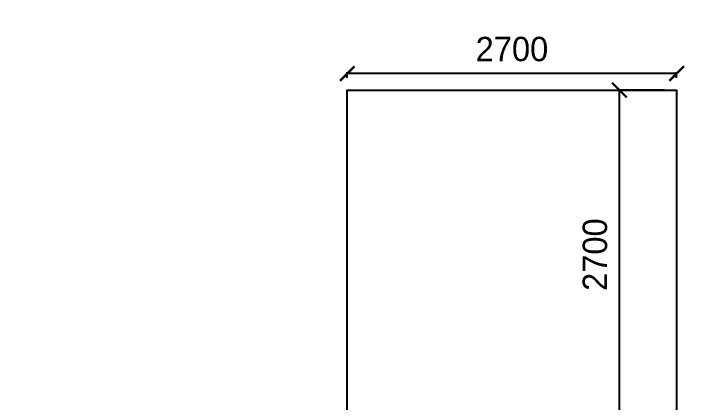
# Model space of a CAD drawing. Header units: metres. Extents: x 22161 to 254982, y -319656 to -11038.
# Drawn here: x 78235 to 78794, y -25411 to -25092 of the extents above; entities that cross this region are included whole.
import ezdxf

# ---------------------------------------------------------------- set-up
doc = ezdxf.new("R2010")
doc.units = ezdxf.units.M
doc.layers.add('j', color=4, linetype='Continuous')
doc.styles.add('ITALIC', font='italic.shx')
doc.dimstyles.new('Copy of parkolay', dxfattribs={"dimtxt": 20, "dimasz": 12, "dimexe": 1.25, "dimexo": 10, "dimgap": 10, "dimtad": 1, "dimdec": 0, "dimlfac": 10, "dimtxsty": 'Standard', "dimblk": 'ARCHTICK', "dimcen": 12, "dimclrd": 252, "dimclre": 252, "dimclrt": 42, "dimadec": 0, "dimazin": 0, "dimtfac": 1, "dimtdec": 0, "dimtmove": 0, "dimatfit": 3, "dimfxl": 1, "dimarcsym": 1})
doc.dimstyles.new('dim-a-100', dxfattribs={"dimtxt": 40, "dimasz": 1, "dimexe": 10, "dimexo": 0, "dimgap": 6, "dimtad": 0, "dimdec": 0, "dimrnd": 5, "dimzin": 0, "dimdsep": 46, "dimtxsty": 'ITALIC', "dimblk1": 'R', "dimblk2": 'R', "dimsah": 1, "dimcen": 0.01, "dimse1": 1, "dimse2": 1, "dimclrd": 1, "dimclrt": 3, "dimadec": 0, "dimazin": 0, "dimtfac": 1, "dimtdec": 0, "dimtix": 1, "dimtmove": 2, "dimatfit": 3, "dimldrblk": 'R', "dimfxl": 1, "dimtolj": 1, "dimtzin": 0, "dimarcsym": 0})

# ---------------------------------------------------------------- blocks, each defined once
blk = doc.blocks.new('R')
blk.add_line((0, 6), (0, -6))
blk.add_circle((0, 0), 2)
blk = doc.blocks.new('*D21')
at = {"layer": 'Defpoints', "color": 0}
for p in [(22160.54, -11038.28), (254981.96, -319594.12), (254889.51, -319637.39)]:
    blk.add_point(p, dxfattribs=at)
at = {"layer": 'j', "color": 1, "lineweight": -2}
for p, q in [((254969.25, -319577.26), (254889.51, -319637.39)), ((254970.04, -319576.66), (254970.84, -319576.06)), ((254888.71, -319637.99), (254887.92, -319638.59))]:
    blk.add_line(p, q, dxfattribs=at)
for p, rotation in [((254969.25, -319577.26), 217.0216487905008), ((254889.51, -319637.39), 37.02164879050086)]:
    blk.add_blockref('R', p, dxfattribs=dict(at, rotation=rotation))
at = {"layer": 'j', "color": 3, "insert": (254929.38, -319607.33), "char_height": 40, "attachment_point": 5, "rotation": 217.0216, "style": 'ITALIC'}
blk.add_mtext('\\A1;100', dxfattribs=at)
blk = doc.blocks.new('_ArchTick')
at = {"color": 0, "linetype": 'ByBlock', "const_width": 0.15}
blk.add_lwpolyline([(-0.5, -0.5), (0.5, 0.5)], dxfattribs=at)
blk = doc.blocks.new('*D97')
at = {"color": 252, "lineweight": -2}
for p, q in [((78768.19, -25155.15), (78730.06, -25155.15)), ((78731.31, -25425.15), (78731.31, -25155.15)), ((78768.19, -25425.15), (78730.06, -25425.15))]:
    blk.add_line(p, q, dxfattribs=at)
at = {"layer": 'Defpoints', "color": 0}
for p in [(78731.31, -25155.15), (78778.19, -25155.15), (78778.19, -25425.15)]:
    blk.add_point(p, dxfattribs=at)
at = {"color": 252, "lineweight": -2, "xscale": 12, "yscale": 12, "zscale": 12}
for p, rotation in [((78731.31, -25155.15), 90), ((78731.31, -25425.15), 270)]:
    blk.add_blockref('_ArchTick', p, dxfattribs=dict(at, rotation=rotation))
at = {"color": 42, "insert": (78711.31, -25290.15), "char_height": 20, "attachment_point": 5, "rotation": 90}
blk.add_mtext('2700', dxfattribs=at)
blk = doc.blocks.new('*D98')
at = {"color": 252, "lineweight": -2}
for p, q in [((78508.19, -25145.15), (78508.19, -25140.41)), ((78778.19, -25141.66), (78508.19, -25141.66)), ((78778.19, -25145.15), (78778.19, -25140.41))]:
    blk.add_line(p, q, dxfattribs=at)
at = {"layer": 'Defpoints', "color": 0}
for p in [(78508.19, -25141.66), (78508.19, -25155.15), (78778.19, -25155.15)]:
    blk.add_point(p, dxfattribs=at)
at = {"color": 252, "lineweight": -2, "xscale": 12, "yscale": 12, "zscale": 12, "rotation": 180}
blk.add_blockref('_ArchTick', (78508.19, -25141.66), dxfattribs=at)
at = {"color": 252, "lineweight": -2, "xscale": 12, "yscale": 12, "zscale": 12}
blk.add_blockref('_ArchTick', (78778.19, -25141.66), dxfattribs=at)
at = {"color": 42, "insert": (78643.19, -25121.66), "char_height": 20, "attachment_point": 5}
blk.add_mtext('2700', dxfattribs=at)

msp = doc.modelspace()

# ---------------------------------------------------------------- linework, layer by layer
at = {"color": 5}
msp.add_lwpolyline([(78508.19, -25425.15), (78508.19, -25155.15), (78778.19, -25155.15), (78778.19, -25425.15)], dxfattribs=at)

# ---------------------------------------------------------------- dimensions: what is measured, and where the dimension line sits
dim = msp.add_linear_dim(base=(78508.19, -25141.66, -67890.2), p1=(78778.19, -25155.15, -67890.2), p2=(78508.19, -25155.15, -67890.2), dimstyle='Copy of parkolay')
dim.commit()
dim.dimension.update_dxf_attribs({"geometry": '*D98', "text_midpoint": (78643.19, -25121.66, -67890.2)})
dim = msp.add_linear_dim(base=(78731.31, -25155.15, -67890.2), p1=(78778.19, -25425.15, -67890.2), p2=(78778.19, -25155.15, -67890.2), angle=90, dimstyle='Copy of parkolay')
dim.commit()
dim.dimension.update_dxf_attribs({"geometry": '*D97', "text_midpoint": (78711.31, -25290.15, -67890.2)})
at = {"layer": 'j', "color": 2}
dim = msp.add_linear_dim(base=(254889.51, -319637.39, 75000), p1=(254981.96, -319594.12, 75000), p2=(22160.54, -11038.28, 75000), angle=37.0216, dimstyle='dim-a-100', override={"dimfxl": 10, "dimfxlon": 1, "dimarcsym": 1}, dxfattribs=at)
dim.commit()
dim.dimension.update_dxf_attribs({"geometry": '*D21', "text_midpoint": (254929.38, -319607.33, 75000)})

doc.saveas('drawing.dxf')
